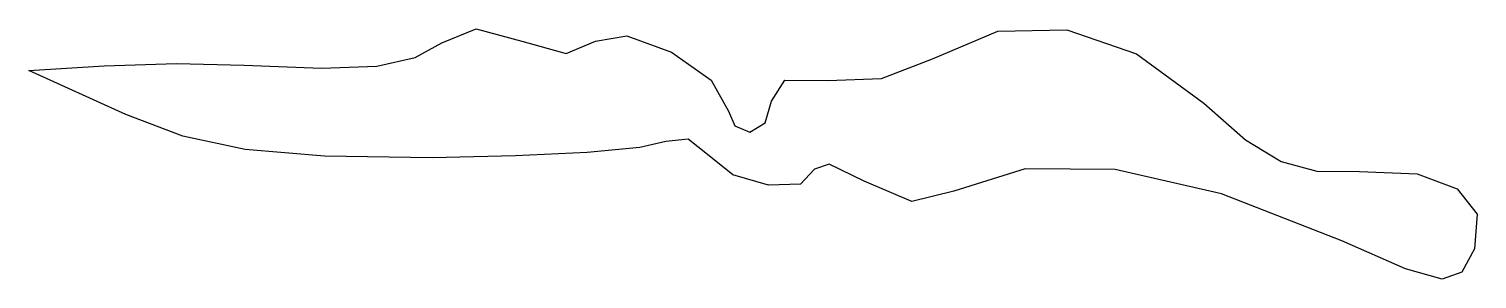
# Model space of a CAD drawing. Extents: x 0 to 19, y 0 to 3.3.
import ezdxf

# ---------------------------------------------------------------- set-up
doc = ezdxf.new("R2010")
doc.units = 0
doc.layers.get('0').update_dxf_attribs({"linetype": 'CONTINUOUS'})

msp = doc.modelspace()

# ---------------------------------------------------------------- linework, layer by layer
at = {"color": 0}
for p, q in [((5.41295, 3.10058), (5.86355, 3.28111)), ((5.86355, 3.28111), (6.46437, 3.12126)), ((11.8484, 2.88837), (12.7055, 3.25217)), ((12.7055, 3.25217), (13.6122, 3.27146)), ((13.6122, 3.27146), (14.5259, 2.95451)), ((5.0643, 2.90491), (5.41295, 3.10058)), ((6.46437, 3.12126), (7.04314, 2.9614)), ((7.04314, 2.9614), (7.43038, 3.12126)), ((7.43038, 3.12126), (7.84105, 3.19016)), ((7.84105, 3.19016), (8.42532, 2.97794)), ((4.56269, 2.79466), (5.0643, 2.90491)), ((8.42532, 2.97794), (8.94623, 2.60863)), ((11.1814, 2.63343), (11.8484, 2.88837)), ((14.5259, 2.95451), (15.4051, 2.30684)), ((0, 2.73678), (0.988053, 2.79879)), ((1.27055, 2.15801), (0, 2.73678)), ((0.988053, 2.79879), (1.93339, 2.82774)), ((1.93339, 2.82774), (2.82222, 2.80706)), ((2.82222, 2.80706), (3.83783, 2.76572)), ((3.83783, 2.76572), (4.56269, 2.79466)), ((8.94623, 2.60863), (9.17222, 2.20486)), ((9.73723, 2.3344), (9.91224, 2.61001)), ((9.91224, 2.61001), (10.4745, 2.60449)), ((10.4745, 2.60449), (11.1814, 2.63343)), ((9.65316, 2.04914), (9.73723, 2.3344)), ((15.4051, 2.30684), (15.9536, 1.82728)), ((2.01607, 1.87413), (1.27055, 2.15801)), ((9.17222, 2.20486), (9.25491, 2.01056)), ((9.25491, 2.01056), (9.45473, 1.92925)), ((9.45473, 1.92925), (9.65316, 2.04914)), ((2.836, 1.69912), (2.01607, 1.87413)), ((8.0119, 1.72806), (7.32014, 1.66191)), ((8.3523, 1.80523), (8.0119, 1.72806)), ((8.64443, 1.83692), (8.3523, 1.80523)), ((8.89938, 1.63298), (8.64443, 1.83692)), ((15.9536, 1.82728), (16.4207, 1.54202)), ((3.87643, 1.6123), (2.836, 1.69912)), ((5.28754, 1.59301), (3.87643, 1.6123)), ((6.37893, 1.61506), (5.28754, 1.59301)), ((7.32014, 1.66191), (6.37893, 1.61506)), ((9.23011, 1.36701), (8.89938, 1.63298)), ((16.4207, 1.54202), (16.8906, 1.41525)), ((9.69864, 1.23059), (9.23011, 1.36701)), ((10.3008, 1.44418), (10.1189, 1.24713)), ((10.4924, 1.50895), (10.3008, 1.44418)), ((10.9527, 1.28571), (10.4924, 1.50895)), ((13.0624, 1.44832), (12.1281, 1.15204)), ((14.242, 1.43591), (13.0624, 1.44832)), ((15.6366, 1.11897), (14.242, 1.43591)), ((16.8906, 1.41525), (17.4501, 1.40973)), ((17.4501, 1.40973), (18.2053, 1.37942)), ((18.2053, 1.37942), (18.7289, 1.18511)), ((10.1189, 1.24713), (9.69864, 1.23059)), ((11.5755, 1.01975), (10.9527, 1.28571)), ((12.1281, 1.15204), (11.5755, 1.01975)), ((18.7289, 1.18511), (18.9894, 0.850251)), ((17.2158, 0.501608), (15.6366, 1.11897)), ((18.9894, 0.850251), (18.9549, 0.395496)), ((18.0496, 0.136426), (17.2158, 0.501608)), ((18.9549, 0.395496), (18.7909, 0.090951)), ((18.5319, 0.001378), (18.0496, 0.136426)), ((18.7909, 0.090951), (18.5319, 0.001378))]:
    msp.add_line(p, q, dxfattribs=at)

doc.saveas('drawing.dxf')
